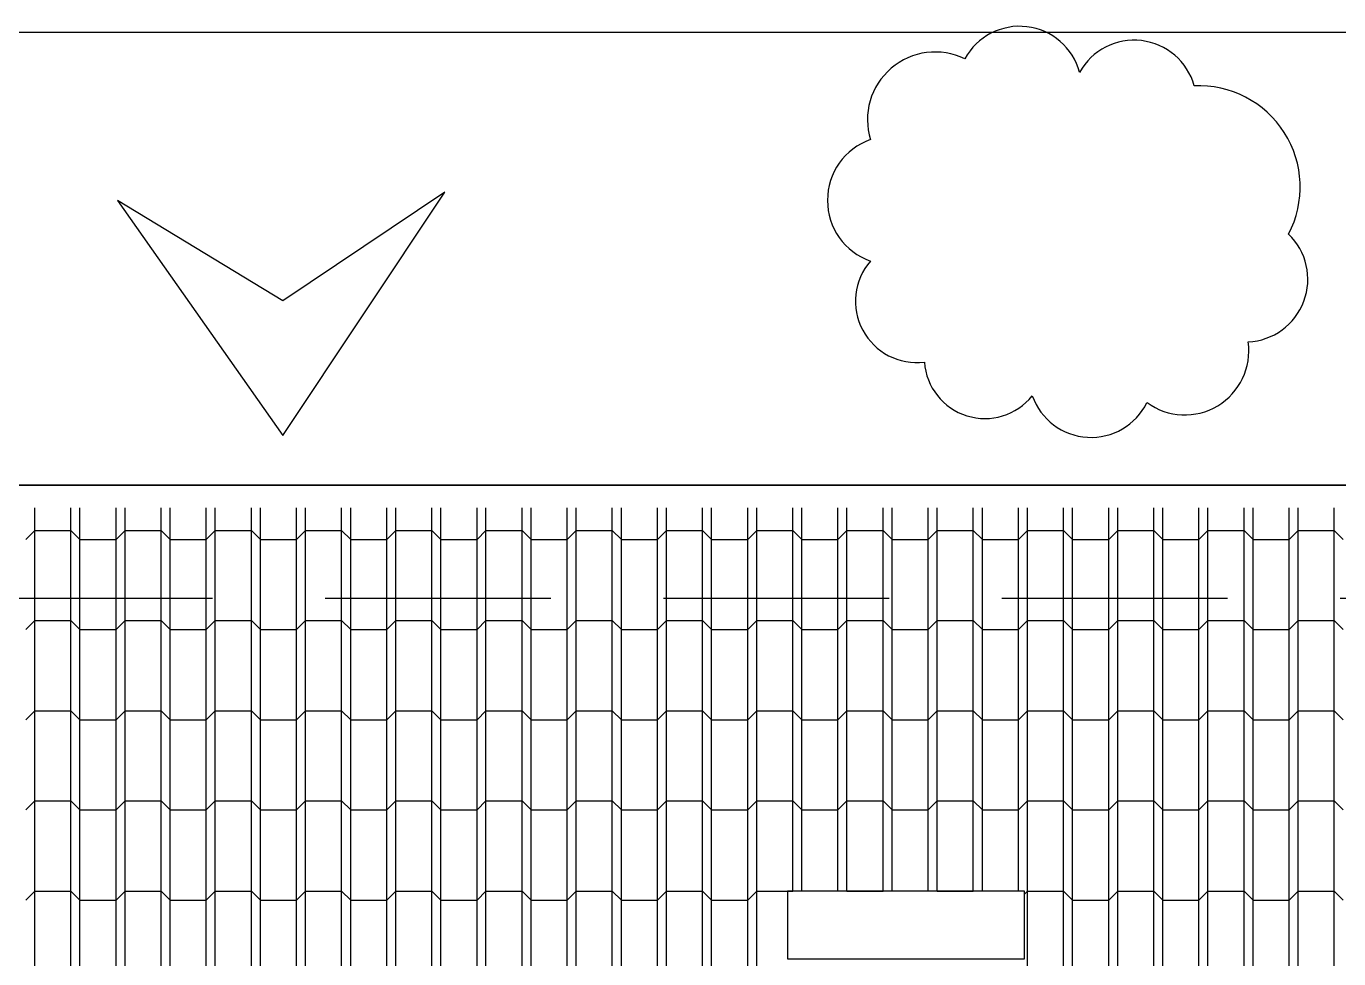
# Model space of a CAD drawing. Header units: metres. Extents: x -220 to 294, y -29 to 18.
# Drawn here: x -182.712 to -181.258, y 9.274 to 10.308 of the extents above; entities that cross this region are included whole.
import ezdxf

# ---------------------------------------------------------------- set-up
doc = ezdxf.new("R2010")
doc.units = ezdxf.units.M
doc.header["$MEASUREMENT"] = 0
doc.linetypes.add('DASHED2', pattern=[0.375, 0.25, -0.125])
for name, color, linetype in [('Cizgi', 7, 'Continuous'), ('Olculendirme', 7, 'Continuous'), ('Revizyon_Bulutu', 7, 'Continuous'), ('Rota', 7, 'Continuous'), ('Tarama', 7, 'Continuous'), ('Tarama_Boslugu', 7, 'Continuous')]:
    doc.layers.add(name, color=color, linetype=linetype)

msp = doc.modelspace()

# ---------------------------------------------------------------- linework, layer by layer
at = {"layer": 'Cizgi', "color": 216, "linetype": 'Continuous', "lineweight": -3}
for points in [[(-182.4278, 9.854), (-182.2485, 10.1236)], [(-182.2485, 10.1236), (-182.4278, 10.0033)], [(-182.6112, 10.1144), (-182.4278, 9.854)], [(-182.4278, 10.0033), (-182.6112, 10.1144)]]:
    msp.add_lwpolyline(points, dxfattribs=at)
at = {"layer": 'Olculendirme', "color": 158, "linetype": 'Continuous', "lineweight": -3}
msp.add_lwpolyline([(-184.4745, 10.3012), (-178.8329, 10.3012)], dxfattribs=at)
at = {"layer": 'Revizyon_Bulutu', "color": 95, "linetype": 'Continuous', "lineweight": -3}
for centre, radius, start, end in [((-181.6116, 10.2388), 0.0688, 14.9685, 151.6118), ((-181.4846, 10.2231), 0.0691, 15.5314, 151.0489), ((-181.7051, 10.2041), 0.075, 63.9275, 197.2751), ((-181.4129, 10.1294), 0.1123, 332.3048, 92.6376), ((-181.753, 10.1146), 0.0714, 109.4641, 250.5359), ((-181.3616, 10.0271), 0.0695, 272.7701, 46.1178), ((-181.7253, 10.0028), 0.0681, 139.1917, 276.9532), ((-181.4285, 9.9477), 0.071, 233.9268, 8.0008), ((-181.6499, 9.94), 0.0673, 184.0697, 321.2222), ((-181.5323, 9.9209), 0.0691, 199.5448, 333.7223)]:
    msp.add_arc(centre, radius, start, end, dxfattribs=at)
at = {"layer": 'Rota', "color": 166, "linetype": 'Continuous', "lineweight": -3}
for points in [[(-184.0061, 9.7987), (-179.4689, 9.7987)], [(-179.4689, 9.7987), (-184.0061, 9.7987)], [(-181.8686, 9.3487), (-181.8686, 9.2737)], [(-181.6061, 9.3487), (-181.8686, 9.3487)], [(-181.6061, 9.2737), (-181.6061, 9.3487)], [(-181.8686, 9.2737), (-181.6061, 9.2737)]]:
    msp.add_lwpolyline(points, dxfattribs=at)
at = {"layer": 'Rota', "color": 198, "linetype": 'DASHED2', "lineweight": -3}
msp.add_lwpolyline([(-183.8811, 9.6737), (-179.5939, 9.6737)], dxfattribs=at)
at = {"layer": 'Tarama', "color": 13, "linetype": 'Continuous', "lineweight": -3}
for points in [[(-182.7029, 9.7487), (-182.7029, 9.7737)], [(-182.6628, 9.7487), (-182.6628, 9.7737)], [(-182.6528, 9.7487), (-182.6528, 9.7737)], [(-182.6128, 9.7487), (-182.6128, 9.7737)], [(-182.6028, 9.7487), (-182.6028, 9.7737)], [(-182.5629, 9.7487), (-182.5629, 9.7737)], [(-182.5528, 9.7487), (-182.5528, 9.7737)], [(-182.5128, 9.7487), (-182.5128, 9.7737)], [(-182.5028, 9.7487), (-182.5028, 9.7737)], [(-182.4628, 9.7487), (-182.4628, 9.7737)], [(-182.4529, 9.7487), (-182.4529, 9.7737)], [(-182.4128, 9.7487), (-182.4128, 9.7737)], [(-182.4028, 9.7487), (-182.4028, 9.7737)], [(-182.3628, 9.7487), (-182.3628, 9.7737)], [(-182.3528, 9.7487), (-182.3528, 9.7737)], [(-182.3129, 9.7487), (-182.3129, 9.7737)], [(-182.3028, 9.7487), (-182.3028, 9.7737)], [(-182.2628, 9.7487), (-182.2628, 9.7737)], [(-182.2528, 9.7487), (-182.2528, 9.7737)], [(-182.2128, 9.7487), (-182.2128, 9.7737)], [(-182.2029, 9.7487), (-182.2029, 9.7737)], [(-182.1628, 9.7487), (-182.1628, 9.7737)], [(-182.1528, 9.7487), (-182.1528, 9.7737)], [(-182.1128, 9.7487), (-182.1128, 9.7737)], [(-182.1028, 9.7487), (-182.1028, 9.7737)], [(-182.0629, 9.7487), (-182.0629, 9.7737)], [(-182.0528, 9.7487), (-182.0528, 9.7737)], [(-182.0128, 9.7487), (-182.0128, 9.7737)], [(-182.0028, 9.7487), (-182.0028, 9.7737)], [(-181.9628, 9.7487), (-181.9628, 9.7737)], [(-181.9529, 9.7487), (-181.9529, 9.7737)], [(-181.9128, 9.7487), (-181.9128, 9.7737)], [(-181.9028, 9.7487), (-181.9028, 9.7737)], [(-181.8628, 9.7487), (-181.8628, 9.7737)], [(-181.8528, 9.7487), (-181.8528, 9.7737)], [(-181.8129, 9.7487), (-181.8129, 9.7737)], [(-181.8028, 9.7487), (-181.8028, 9.7737)], [(-181.7628, 9.7487), (-181.7628, 9.7737)], [(-181.7528, 9.7487), (-181.7528, 9.7737)], [(-181.7128, 9.7487), (-181.7128, 9.7737)], [(-181.7029, 9.7487), (-181.7029, 9.7737)], [(-181.6628, 9.7487), (-181.6628, 9.7737)], [(-181.6528, 9.7487), (-181.6528, 9.7737)], [(-181.6128, 9.7487), (-181.6128, 9.7737)], [(-181.6028, 9.7487), (-181.6028, 9.7737)], [(-181.5629, 9.7487), (-181.5629, 9.7737)], [(-181.5528, 9.7487), (-181.5528, 9.7737)], [(-181.5128, 9.7487), (-181.5128, 9.7737)], [(-181.5028, 9.7487), (-181.5028, 9.7737)], [(-181.4628, 9.7487), (-181.4628, 9.7737)], [(-181.4529, 9.7487), (-181.4529, 9.7737)], [(-181.4128, 9.7487), (-181.4128, 9.7737)], [(-181.4028, 9.7487), (-181.4028, 9.7737)], [(-181.3628, 9.7487), (-181.3628, 9.7737)], [(-181.3528, 9.7487), (-181.3528, 9.7737)], [(-181.3129, 9.7487), (-181.3129, 9.7737)], [(-181.3028, 9.7487), (-181.3028, 9.7737)], [(-181.2628, 9.7487), (-181.2628, 9.7737)], [(-182.7128, 9.7387), (-182.7029, 9.7487)], [(-182.7029, 9.6487), (-182.7029, 9.7487)], [(-182.7029, 9.7487), (-182.6628, 9.7487)], [(-182.6628, 9.6487), (-182.6628, 9.7487)], [(-182.6628, 9.7487), (-182.6528, 9.7387)], [(-182.6528, 9.6487), (-182.6528, 9.7487)], [(-182.6128, 9.6487), (-182.6128, 9.7487)], [(-182.6128, 9.7387), (-182.6028, 9.7487)], [(-182.6028, 9.6487), (-182.6028, 9.7487)], [(-182.6028, 9.7487), (-182.5629, 9.7487)], [(-182.5629, 9.6487), (-182.5629, 9.7487)], [(-182.5629, 9.7487), (-182.5528, 9.7387)], [(-182.5528, 9.6487), (-182.5528, 9.7487)], [(-182.5128, 9.6487), (-182.5128, 9.7487)], [(-182.5128, 9.7387), (-182.5028, 9.7487)], [(-182.5028, 9.6487), (-182.5028, 9.7487)], [(-182.5028, 9.7487), (-182.4628, 9.7487)], [(-182.4628, 9.6487), (-182.4628, 9.7487)], [(-182.4628, 9.7487), (-182.4529, 9.7387)], [(-182.4529, 9.6487), (-182.4529, 9.7487)], [(-182.4128, 9.6487), (-182.4128, 9.7487)], [(-182.4128, 9.7387), (-182.4028, 9.7487)], [(-182.4028, 9.6487), (-182.4028, 9.7487)], [(-182.4028, 9.7487), (-182.3628, 9.7487)], [(-182.3628, 9.6487), (-182.3628, 9.7487)], [(-182.3628, 9.7487), (-182.3528, 9.7387)], [(-182.3528, 9.6487), (-182.3528, 9.7487)], [(-182.3129, 9.6487), (-182.3129, 9.7487)], [(-182.3129, 9.7387), (-182.3028, 9.7487)], [(-182.3028, 9.6487), (-182.3028, 9.7487)], [(-182.3028, 9.7487), (-182.2628, 9.7487)], [(-182.2628, 9.6487), (-182.2628, 9.7487)], [(-182.2628, 9.7487), (-182.2528, 9.7387)], [(-182.2528, 9.6487), (-182.2528, 9.7487)], [(-182.2128, 9.6487), (-182.2128, 9.7487)], [(-182.2128, 9.7387), (-182.2029, 9.7487)], [(-182.2029, 9.6487), (-182.2029, 9.7487)], [(-182.2029, 9.7487), (-182.1628, 9.7487)], [(-182.1628, 9.6487), (-182.1628, 9.7487)], [(-182.1628, 9.7487), (-182.1528, 9.7387)], [(-182.1528, 9.6487), (-182.1528, 9.7487)], [(-182.1128, 9.6487), (-182.1128, 9.7487)], [(-182.1128, 9.7387), (-182.1028, 9.7487)], [(-182.1028, 9.6487), (-182.1028, 9.7487)], [(-182.1028, 9.7487), (-182.0629, 9.7487)], [(-182.0629, 9.6487), (-182.0629, 9.7487)], [(-182.0629, 9.7487), (-182.0528, 9.7387)], [(-182.0528, 9.6487), (-182.0528, 9.7487)], [(-182.0128, 9.6487), (-182.0128, 9.7487)], [(-182.0128, 9.7387), (-182.0028, 9.7487)], [(-182.0028, 9.6487), (-182.0028, 9.7487)], [(-182.0028, 9.7487), (-181.9628, 9.7487)], [(-181.9628, 9.6487), (-181.9628, 9.7487)], [(-181.9628, 9.7487), (-181.9529, 9.7387)], [(-181.9529, 9.6487), (-181.9529, 9.7487)], [(-181.9128, 9.6487), (-181.9128, 9.7487)], [(-181.9128, 9.7387), (-181.9028, 9.7487)], [(-181.9028, 9.6487), (-181.9028, 9.7487)], [(-181.9028, 9.7487), (-181.8628, 9.7487)], [(-181.8628, 9.6487), (-181.8628, 9.7487)], [(-181.8628, 9.7487), (-181.8528, 9.7387)], [(-181.8528, 9.6487), (-181.8528, 9.7487)], [(-181.8129, 9.6487), (-181.8129, 9.7487)], [(-181.8129, 9.7387), (-181.8028, 9.7487)], [(-181.8028, 9.6487), (-181.8028, 9.7487)], [(-181.8028, 9.7487), (-181.7628, 9.7487)], [(-181.7628, 9.6487), (-181.7628, 9.7487)], [(-181.7628, 9.7487), (-181.7528, 9.7387)], [(-181.7528, 9.6487), (-181.7528, 9.7487)], [(-181.7128, 9.6487), (-181.7128, 9.7487)], [(-181.7128, 9.7387), (-181.7029, 9.7487)], [(-181.7029, 9.6487), (-181.7029, 9.7487)], [(-181.7029, 9.7487), (-181.6628, 9.7487)], [(-181.6628, 9.6487), (-181.6628, 9.7487)], [(-181.6628, 9.7487), (-181.6528, 9.7387)], [(-181.6528, 9.6487), (-181.6528, 9.7487)], [(-181.6128, 9.6487), (-181.6128, 9.7487)], [(-181.6128, 9.7387), (-181.6028, 9.7487)], [(-181.6028, 9.6487), (-181.6028, 9.7487)], [(-181.6028, 9.7487), (-181.5629, 9.7487)], [(-181.5629, 9.6487), (-181.5629, 9.7487)], [(-181.5629, 9.7487), (-181.5528, 9.7387)], [(-181.5528, 9.6487), (-181.5528, 9.7487)], [(-181.5128, 9.6487), (-181.5128, 9.7487)], [(-181.5128, 9.7387), (-181.5028, 9.7487)], [(-181.5028, 9.6487), (-181.5028, 9.7487)], [(-181.5028, 9.7487), (-181.4628, 9.7487)], [(-181.4628, 9.6487), (-181.4628, 9.7487)], [(-181.4628, 9.7487), (-181.4529, 9.7387)], [(-181.4529, 9.6487), (-181.4529, 9.7487)], [(-181.4128, 9.6487), (-181.4128, 9.7487)], [(-181.4128, 9.7387), (-181.4028, 9.7487)], [(-181.4028, 9.6487), (-181.4028, 9.7487)], [(-181.4028, 9.7487), (-181.3628, 9.7487)], [(-181.3628, 9.6487), (-181.3628, 9.7487)], [(-181.3628, 9.7487), (-181.3528, 9.7387)], [(-181.3528, 9.6487), (-181.3528, 9.7487)], [(-181.3129, 9.6487), (-181.3129, 9.7487)], [(-181.3129, 9.7387), (-181.3028, 9.7487)], [(-181.3028, 9.6487), (-181.3028, 9.7487)], [(-181.3028, 9.7487), (-181.2628, 9.7487)], [(-181.2628, 9.6487), (-181.2628, 9.7487)], [(-181.2628, 9.7487), (-181.2528, 9.7387)], [(-182.6528, 9.7387), (-182.6128, 9.7387)], [(-182.5528, 9.7387), (-182.5128, 9.7387)], [(-182.4529, 9.7387), (-182.4128, 9.7387)], [(-182.3528, 9.7387), (-182.3129, 9.7387)], [(-182.2528, 9.7387), (-182.2128, 9.7387)], [(-182.1528, 9.7387), (-182.1128, 9.7387)], [(-182.0528, 9.7387), (-182.0128, 9.7387)], [(-181.9529, 9.7387), (-181.9128, 9.7387)], [(-181.8528, 9.7387), (-181.8129, 9.7387)], [(-181.7528, 9.7387), (-181.7128, 9.7387)], [(-181.6528, 9.7387), (-181.6128, 9.7387)], [(-181.5528, 9.7387), (-181.5128, 9.7387)], [(-181.4529, 9.7387), (-181.4128, 9.7387)], [(-181.3528, 9.7387), (-181.3129, 9.7387)], [(-182.7128, 9.6387), (-182.7029, 9.6487)], [(-182.7029, 9.5487), (-182.7029, 9.6487)], [(-182.7029, 9.6487), (-182.6628, 9.6487)], [(-182.6628, 9.5487), (-182.6628, 9.6487)], [(-182.6628, 9.6487), (-182.6528, 9.6387)], [(-182.6528, 9.5487), (-182.6528, 9.6487)], [(-182.6128, 9.5487), (-182.6128, 9.6487)], [(-182.6128, 9.6387), (-182.6028, 9.6487)], [(-182.6028, 9.5487), (-182.6028, 9.6487)], [(-182.6028, 9.6487), (-182.5629, 9.6487)], [(-182.5629, 9.5487), (-182.5629, 9.6487)], [(-182.5629, 9.6487), (-182.5528, 9.6387)], [(-182.5528, 9.5487), (-182.5528, 9.6487)], [(-182.5128, 9.5487), (-182.5128, 9.6487)], [(-182.5128, 9.6387), (-182.5028, 9.6487)], [(-182.5028, 9.5487), (-182.5028, 9.6487)], [(-182.5028, 9.6487), (-182.4628, 9.6487)], [(-182.4628, 9.5487), (-182.4628, 9.6487)], [(-182.4628, 9.6487), (-182.4529, 9.6387)], [(-182.4529, 9.5487), (-182.4529, 9.6487)], [(-182.4128, 9.5487), (-182.4128, 9.6487)], [(-182.4128, 9.6387), (-182.4028, 9.6487)], [(-182.4028, 9.5487), (-182.4028, 9.6487)], [(-182.4028, 9.6487), (-182.3628, 9.6487)], [(-182.3628, 9.5487), (-182.3628, 9.6487)], [(-182.3628, 9.6487), (-182.3528, 9.6387)], [(-182.3528, 9.5487), (-182.3528, 9.6487)], [(-182.3129, 9.5487), (-182.3129, 9.6487)], [(-182.3129, 9.6387), (-182.3028, 9.6487)], [(-182.3028, 9.5487), (-182.3028, 9.6487)], [(-182.3028, 9.6487), (-182.2628, 9.6487)], [(-182.2628, 9.5487), (-182.2628, 9.6487)], [(-182.2628, 9.6487), (-182.2528, 9.6387)], [(-182.2528, 9.5487), (-182.2528, 9.6487)], [(-182.2128, 9.5487), (-182.2128, 9.6487)], [(-182.2128, 9.6387), (-182.2029, 9.6487)], [(-182.2029, 9.5487), (-182.2029, 9.6487)], [(-182.2029, 9.6487), (-182.1628, 9.6487)], [(-182.1628, 9.5487), (-182.1628, 9.6487)], [(-182.1628, 9.6487), (-182.1528, 9.6387)], [(-182.1528, 9.5487), (-182.1528, 9.6487)], [(-182.1128, 9.5487), (-182.1128, 9.6487)], [(-182.1128, 9.6387), (-182.1028, 9.6487)], [(-182.1028, 9.5487), (-182.1028, 9.6487)], [(-182.1028, 9.6487), (-182.0629, 9.6487)], [(-182.0629, 9.5487), (-182.0629, 9.6487)], [(-182.0629, 9.6487), (-182.0528, 9.6387)], [(-182.0528, 9.5487), (-182.0528, 9.6487)], [(-182.0128, 9.5487), (-182.0128, 9.6487)], [(-182.0128, 9.6387), (-182.0028, 9.6487)], [(-182.0028, 9.5487), (-182.0028, 9.6487)], [(-182.0028, 9.6487), (-181.9628, 9.6487)], [(-181.9628, 9.5487), (-181.9628, 9.6487)], [(-181.9628, 9.6487), (-181.9529, 9.6387)], [(-181.9529, 9.5487), (-181.9529, 9.6487)], [(-181.9128, 9.5487), (-181.9128, 9.6487)], [(-181.9128, 9.6387), (-181.9028, 9.6487)], [(-181.9028, 9.5487), (-181.9028, 9.6487)], [(-181.9028, 9.6487), (-181.8628, 9.6487)], [(-181.8628, 9.5487), (-181.8628, 9.6487)], [(-181.8628, 9.6487), (-181.8528, 9.6387)], [(-181.8528, 9.5487), (-181.8528, 9.6487)], [(-181.8129, 9.5487), (-181.8129, 9.6487)], [(-181.8129, 9.6387), (-181.8028, 9.6487)], [(-181.8028, 9.5487), (-181.8028, 9.6487)], [(-181.8028, 9.6487), (-181.7628, 9.6487)], [(-181.7628, 9.5487), (-181.7628, 9.6487)], [(-181.7628, 9.6487), (-181.7528, 9.6387)], [(-181.7528, 9.5487), (-181.7528, 9.6487)], [(-181.7128, 9.5487), (-181.7128, 9.6487)], [(-181.7128, 9.6387), (-181.7029, 9.6487)], [(-181.7029, 9.5487), (-181.7029, 9.6487)], [(-181.7029, 9.6487), (-181.6628, 9.6487)], [(-181.6628, 9.5487), (-181.6628, 9.6487)], [(-181.6628, 9.6487), (-181.6528, 9.6387)], [(-181.6528, 9.5487), (-181.6528, 9.6487)], [(-181.6128, 9.5487), (-181.6128, 9.6487)], [(-181.6128, 9.6387), (-181.6028, 9.6487)], [(-181.6028, 9.5487), (-181.6028, 9.6487)], [(-181.6028, 9.6487), (-181.5629, 9.6487)], [(-181.5629, 9.5487), (-181.5629, 9.6487)], [(-181.5629, 9.6487), (-181.5528, 9.6387)], [(-181.5528, 9.5487), (-181.5528, 9.6487)], [(-181.5128, 9.5487), (-181.5128, 9.6487)], [(-181.5128, 9.6387), (-181.5028, 9.6487)], [(-181.5028, 9.5487), (-181.5028, 9.6487)], [(-181.5028, 9.6487), (-181.4628, 9.6487)], [(-181.4628, 9.5487), (-181.4628, 9.6487)], [(-181.4628, 9.6487), (-181.4529, 9.6387)], [(-181.4529, 9.5487), (-181.4529, 9.6487)], [(-181.4128, 9.5487), (-181.4128, 9.6487)], [(-181.4128, 9.6387), (-181.4028, 9.6487)], [(-181.4028, 9.5487), (-181.4028, 9.6487)], [(-181.4028, 9.6487), (-181.3628, 9.6487)], [(-181.3628, 9.5487), (-181.3628, 9.6487)], [(-181.3628, 9.6487), (-181.3528, 9.6387)], [(-181.3528, 9.5487), (-181.3528, 9.6487)], [(-181.3129, 9.5487), (-181.3129, 9.6487)], [(-181.3129, 9.6387), (-181.3028, 9.6487)], [(-181.3028, 9.5487), (-181.3028, 9.6487)], [(-181.3028, 9.6487), (-181.2628, 9.6487)], [(-181.2628, 9.5487), (-181.2628, 9.6487)], [(-181.2628, 9.6487), (-181.2528, 9.6387)], [(-182.6528, 9.6387), (-182.6128, 9.6387)], [(-182.5528, 9.6387), (-182.5128, 9.6387)], [(-182.4529, 9.6387), (-182.4128, 9.6387)], [(-182.3528, 9.6387), (-182.3129, 9.6387)], [(-182.2528, 9.6387), (-182.2128, 9.6387)], [(-182.1528, 9.6387), (-182.1128, 9.6387)], [(-182.0528, 9.6387), (-182.0128, 9.6387)], [(-181.9529, 9.6387), (-181.9128, 9.6387)], [(-181.8528, 9.6387), (-181.8129, 9.6387)], [(-181.7528, 9.6387), (-181.7128, 9.6387)], [(-181.6528, 9.6387), (-181.6128, 9.6387)], [(-181.5528, 9.6387), (-181.5128, 9.6387)], [(-181.4529, 9.6387), (-181.4128, 9.6387)], [(-181.3528, 9.6387), (-181.3129, 9.6387)], [(-182.7128, 9.5387), (-182.7029, 9.5487)], [(-182.7029, 9.4487), (-182.7029, 9.5487)], [(-182.7029, 9.5487), (-182.6628, 9.5487)], [(-182.6628, 9.4487), (-182.6628, 9.5487)], [(-182.6628, 9.5487), (-182.6528, 9.5387)], [(-182.6528, 9.4487), (-182.6528, 9.5487)], [(-182.6128, 9.4487), (-182.6128, 9.5487)], [(-182.6128, 9.5387), (-182.6028, 9.5487)], [(-182.6028, 9.4487), (-182.6028, 9.5487)], [(-182.6028, 9.5487), (-182.5629, 9.5487)], [(-182.5629, 9.4487), (-182.5629, 9.5487)], [(-182.5629, 9.5487), (-182.5528, 9.5387)], [(-182.5528, 9.4487), (-182.5528, 9.5487)], [(-182.5128, 9.4487), (-182.5128, 9.5487)], [(-182.5128, 9.5387), (-182.5028, 9.5487)], [(-182.5028, 9.4487), (-182.5028, 9.5487)], [(-182.5028, 9.5487), (-182.4628, 9.5487)], [(-182.4628, 9.4487), (-182.4628, 9.5487)], [(-182.4628, 9.5487), (-182.4529, 9.5387)], [(-182.4529, 9.4487), (-182.4529, 9.5487)], [(-182.4128, 9.4487), (-182.4128, 9.5487)], [(-182.4128, 9.5387), (-182.4028, 9.5487)], [(-182.4028, 9.4487), (-182.4028, 9.5487)], [(-182.4028, 9.5487), (-182.3628, 9.5487)], [(-182.3628, 9.4487), (-182.3628, 9.5487)], [(-182.3628, 9.5487), (-182.3528, 9.5387)], [(-182.3528, 9.4487), (-182.3528, 9.5487)], [(-182.3129, 9.4487), (-182.3129, 9.5487)], [(-182.3129, 9.5387), (-182.3028, 9.5487)], [(-182.3028, 9.4487), (-182.3028, 9.5487)], [(-182.3028, 9.5487), (-182.2628, 9.5487)], [(-182.2628, 9.4487), (-182.2628, 9.5487)], [(-182.2628, 9.5487), (-182.2528, 9.5387)], [(-182.2528, 9.4487), (-182.2528, 9.5487)], [(-182.2128, 9.4487), (-182.2128, 9.5487)], [(-182.2128, 9.5387), (-182.2029, 9.5487)], [(-182.2029, 9.4487), (-182.2029, 9.5487)], [(-182.2029, 9.5487), (-182.1628, 9.5487)], [(-182.1628, 9.4487), (-182.1628, 9.5487)], [(-182.1628, 9.5487), (-182.1528, 9.5387)], [(-182.1528, 9.4487), (-182.1528, 9.5487)], [(-182.1128, 9.4487), (-182.1128, 9.5487)], [(-182.1128, 9.5387), (-182.1028, 9.5487)], [(-182.1028, 9.4487), (-182.1028, 9.5487)], [(-182.1028, 9.5487), (-182.0629, 9.5487)], [(-182.0629, 9.4487), (-182.0629, 9.5487)], [(-182.0629, 9.5487), (-182.0528, 9.5387)], [(-182.0528, 9.4487), (-182.0528, 9.5487)], [(-182.0128, 9.4487), (-182.0128, 9.5487)], [(-182.0128, 9.5387), (-182.0028, 9.5487)], [(-182.0028, 9.4487), (-182.0028, 9.5487)], [(-182.0028, 9.5487), (-181.9628, 9.5487)], [(-181.9628, 9.4487), (-181.9628, 9.5487)], [(-181.9628, 9.5487), (-181.9529, 9.5387)], [(-181.9529, 9.4487), (-181.9529, 9.5487)], [(-181.9128, 9.4487), (-181.9128, 9.5487)], [(-181.9128, 9.5387), (-181.9028, 9.5487)], [(-181.9028, 9.4487), (-181.9028, 9.5487)], [(-181.9028, 9.5487), (-181.8628, 9.5487)], [(-181.8628, 9.4487), (-181.8628, 9.5487)], [(-181.8628, 9.5487), (-181.8528, 9.5387)], [(-181.8528, 9.4487), (-181.8528, 9.5487)], [(-181.8129, 9.4487), (-181.8129, 9.5487)], [(-181.8129, 9.5387), (-181.8028, 9.5487)], [(-181.8028, 9.4487), (-181.8028, 9.5487)], [(-181.8028, 9.5487), (-181.7628, 9.5487)], [(-181.7628, 9.4487), (-181.7628, 9.5487)], [(-181.7628, 9.5487), (-181.7528, 9.5387)], [(-181.7528, 9.4487), (-181.7528, 9.5487)], [(-181.7128, 9.4487), (-181.7128, 9.5487)], [(-181.7128, 9.5387), (-181.7029, 9.5487)], [(-181.7029, 9.4487), (-181.7029, 9.5487)], [(-181.7029, 9.5487), (-181.6628, 9.5487)], [(-181.6628, 9.4487), (-181.6628, 9.5487)], [(-181.6628, 9.5487), (-181.6528, 9.5387)], [(-181.6528, 9.4487), (-181.6528, 9.5487)], [(-181.6128, 9.4487), (-181.6128, 9.5487)], [(-181.6128, 9.5387), (-181.6028, 9.5487)], [(-181.6028, 9.4487), (-181.6028, 9.5487)], [(-181.6028, 9.5487), (-181.5629, 9.5487)], [(-181.5629, 9.4487), (-181.5629, 9.5487)], [(-181.5629, 9.5487), (-181.5528, 9.5387)], [(-181.5528, 9.4487), (-181.5528, 9.5487)], [(-181.5128, 9.4487), (-181.5128, 9.5487)], [(-181.5128, 9.5387), (-181.5028, 9.5487)], [(-181.5028, 9.4487), (-181.5028, 9.5487)], [(-181.5028, 9.5487), (-181.4628, 9.5487)], [(-181.4628, 9.4487), (-181.4628, 9.5487)], [(-181.4628, 9.5487), (-181.4529, 9.5387)], [(-181.4529, 9.4487), (-181.4529, 9.5487)], [(-181.4128, 9.4487), (-181.4128, 9.5487)], [(-181.4128, 9.5387), (-181.4028, 9.5487)], [(-181.4028, 9.4487), (-181.4028, 9.5487)], [(-181.4028, 9.5487), (-181.3628, 9.5487)], [(-181.3628, 9.4487), (-181.3628, 9.5487)], [(-181.3628, 9.5487), (-181.3528, 9.5387)], [(-181.3528, 9.4487), (-181.3528, 9.5487)], [(-181.3129, 9.4487), (-181.3129, 9.5487)], [(-181.3129, 9.5387), (-181.3028, 9.5487)], [(-181.3028, 9.4487), (-181.3028, 9.5487)], [(-181.3028, 9.5487), (-181.2628, 9.5487)], [(-181.2628, 9.4487), (-181.2628, 9.5487)], [(-181.2628, 9.5487), (-181.2528, 9.5387)], [(-182.6528, 9.5387), (-182.6128, 9.5387)], [(-182.5528, 9.5387), (-182.5128, 9.5387)], [(-182.4529, 9.5387), (-182.4128, 9.5387)], [(-182.3528, 9.5387), (-182.3129, 9.5387)], [(-182.2528, 9.5387), (-182.2128, 9.5387)], [(-182.1528, 9.5387), (-182.1128, 9.5387)], [(-182.0528, 9.5387), (-182.0128, 9.5387)], [(-181.9529, 9.5387), (-181.9128, 9.5387)], [(-181.8528, 9.5387), (-181.8129, 9.5387)], [(-181.7528, 9.5387), (-181.7128, 9.5387)], [(-181.6528, 9.5387), (-181.6128, 9.5387)], [(-181.5528, 9.5387), (-181.5128, 9.5387)], [(-181.4529, 9.5387), (-181.4128, 9.5387)], [(-181.3528, 9.5387), (-181.3129, 9.5387)], [(-182.7128, 9.4387), (-182.7029, 9.4487)], [(-182.7029, 9.3487), (-182.7029, 9.4487)], [(-182.7029, 9.4487), (-182.6628, 9.4487)], [(-182.6628, 9.3487), (-182.6628, 9.4487)], [(-182.6628, 9.4487), (-182.6528, 9.4387)], [(-182.6528, 9.3487), (-182.6528, 9.4487)], [(-182.6128, 9.3487), (-182.6128, 9.4487)], [(-182.6128, 9.4387), (-182.6028, 9.4487)], [(-182.6028, 9.3487), (-182.6028, 9.4487)], [(-182.6028, 9.4487), (-182.5629, 9.4487)], [(-182.5629, 9.3487), (-182.5629, 9.4487)], [(-182.5629, 9.4487), (-182.5528, 9.4387)], [(-182.5528, 9.3487), (-182.5528, 9.4487)], [(-182.5128, 9.3487), (-182.5128, 9.4487)], [(-182.5128, 9.4387), (-182.5028, 9.4487)], [(-182.5028, 9.3487), (-182.5028, 9.4487)], [(-182.5028, 9.4487), (-182.4628, 9.4487)], [(-182.4628, 9.3487), (-182.4628, 9.4487)], [(-182.4628, 9.4487), (-182.4529, 9.4387)], [(-182.4529, 9.3487), (-182.4529, 9.4487)], [(-182.4128, 9.3487), (-182.4128, 9.4487)], [(-182.4128, 9.4387), (-182.4028, 9.4487)], [(-182.4028, 9.3487), (-182.4028, 9.4487)], [(-182.4028, 9.4487), (-182.3628, 9.4487)], [(-182.3628, 9.3487), (-182.3628, 9.4487)], [(-182.3628, 9.4487), (-182.3528, 9.4387)], [(-182.3528, 9.3487), (-182.3528, 9.4487)], [(-182.3129, 9.3487), (-182.3129, 9.4487)], [(-182.3129, 9.4387), (-182.3028, 9.4487)], [(-182.3028, 9.3487), (-182.3028, 9.4487)], [(-182.3028, 9.4487), (-182.2628, 9.4487)], [(-182.2628, 9.3487), (-182.2628, 9.4487)], [(-182.2628, 9.4487), (-182.2528, 9.4387)], [(-182.2528, 9.3487), (-182.2528, 9.4487)], [(-182.2128, 9.3487), (-182.2128, 9.4487)], [(-182.2128, 9.4387), (-182.2029, 9.4487)], [(-182.2029, 9.3487), (-182.2029, 9.4487)], [(-182.2029, 9.4487), (-182.1628, 9.4487)], [(-182.1628, 9.3487), (-182.1628, 9.4487)], [(-182.1628, 9.4487), (-182.1528, 9.4387)], [(-182.1528, 9.3487), (-182.1528, 9.4487)], [(-182.1128, 9.3487), (-182.1128, 9.4487)], [(-182.1128, 9.4387), (-182.1028, 9.4487)], [(-182.1028, 9.3487), (-182.1028, 9.4487)], [(-182.1028, 9.4487), (-182.0629, 9.4487)], [(-182.0629, 9.3487), (-182.0629, 9.4487)], [(-182.0629, 9.4487), (-182.0528, 9.4387)], [(-182.0528, 9.3487), (-182.0528, 9.4487)], [(-182.0128, 9.3487), (-182.0128, 9.4487)], [(-182.0128, 9.4387), (-182.0028, 9.4487)], [(-182.0028, 9.3487), (-182.0028, 9.4487)], [(-182.0028, 9.4487), (-181.9628, 9.4487)], [(-181.9628, 9.3487), (-181.9628, 9.4487)], [(-181.9628, 9.4487), (-181.9529, 9.4387)], [(-181.9529, 9.3487), (-181.9529, 9.4487)], [(-181.9128, 9.3487), (-181.9128, 9.4487)], [(-181.9128, 9.4387), (-181.9028, 9.4487)], [(-181.9028, 9.3487), (-181.9028, 9.4487)], [(-181.9028, 9.4487), (-181.8628, 9.4487)], [(-181.8628, 9.3487), (-181.8628, 9.4487)], [(-181.8628, 9.4487), (-181.8528, 9.4387)], [(-181.8528, 9.3487), (-181.8528, 9.4487)], [(-181.8129, 9.3487), (-181.8129, 9.4487)], [(-181.8129, 9.4387), (-181.8028, 9.4487)], [(-181.8028, 9.3487), (-181.8028, 9.4487)], [(-181.8028, 9.4487), (-181.7628, 9.4487)], [(-181.7628, 9.3487), (-181.7628, 9.4487)], [(-181.7628, 9.4487), (-181.7528, 9.4387)], [(-181.7528, 9.3487), (-181.7528, 9.4487)], [(-181.7128, 9.3487), (-181.7128, 9.4487)], [(-181.7128, 9.4387), (-181.7029, 9.4487)], [(-181.7029, 9.3487), (-181.7029, 9.4487)], [(-181.7029, 9.4487), (-181.6628, 9.4487)], [(-181.6628, 9.3487), (-181.6628, 9.4487)], [(-181.6628, 9.4487), (-181.6528, 9.4387)], [(-181.6528, 9.3487), (-181.6528, 9.4487)], [(-181.6128, 9.3487), (-181.6128, 9.4487)], [(-181.6128, 9.4387), (-181.6028, 9.4487)], [(-181.6028, 9.3487), (-181.6028, 9.4487)], [(-181.6028, 9.4487), (-181.5629, 9.4487)], [(-181.5629, 9.3487), (-181.5629, 9.4487)], [(-181.5629, 9.4487), (-181.5528, 9.4387)], [(-181.5528, 9.3487), (-181.5528, 9.4487)], [(-181.5128, 9.3487), (-181.5128, 9.4487)], [(-181.5128, 9.4387), (-181.5028, 9.4487)], [(-181.5028, 9.3487), (-181.5028, 9.4487)], [(-181.5028, 9.4487), (-181.4628, 9.4487)], [(-181.4628, 9.3487), (-181.4628, 9.4487)], [(-181.4628, 9.4487), (-181.4529, 9.4387)], [(-181.4529, 9.3487), (-181.4529, 9.4487)], [(-181.4128, 9.3487), (-181.4128, 9.4487)], [(-181.4128, 9.4387), (-181.4028, 9.4487)], [(-181.4028, 9.3487), (-181.4028, 9.4487)], [(-181.4028, 9.4487), (-181.3628, 9.4487)], [(-181.3628, 9.3487), (-181.3628, 9.4487)], [(-181.3628, 9.4487), (-181.3528, 9.4387)], [(-181.3528, 9.3487), (-181.3528, 9.4487)], [(-181.3129, 9.3487), (-181.3129, 9.4487)], [(-181.3129, 9.4387), (-181.3028, 9.4487)], [(-181.3028, 9.3487), (-181.3028, 9.4487)], [(-181.3028, 9.4487), (-181.2628, 9.4487)], [(-181.2628, 9.3487), (-181.2628, 9.4487)], [(-181.2628, 9.4487), (-181.2528, 9.4387)], [(-182.6528, 9.4387), (-182.6128, 9.4387)], [(-182.5528, 9.4387), (-182.5128, 9.4387)], [(-182.4529, 9.4387), (-182.4128, 9.4387)], [(-182.3528, 9.4387), (-182.3129, 9.4387)], [(-182.2528, 9.4387), (-182.2128, 9.4387)], [(-182.1528, 9.4387), (-182.1128, 9.4387)], [(-182.0528, 9.4387), (-182.0128, 9.4387)], [(-181.9529, 9.4387), (-181.9128, 9.4387)], [(-181.8528, 9.4387), (-181.8129, 9.4387)], [(-181.7528, 9.4387), (-181.7128, 9.4387)], [(-181.6528, 9.4387), (-181.6128, 9.4387)], [(-181.5528, 9.4387), (-181.5128, 9.4387)], [(-181.4529, 9.4387), (-181.4128, 9.4387)], [(-181.3528, 9.4387), (-181.3129, 9.4387)], [(-182.7128, 9.3387), (-182.7029, 9.3487)], [(-182.7029, 9.2487), (-182.7029, 9.3487)], [(-182.7029, 9.3487), (-182.6628, 9.3487)], [(-182.6628, 9.2487), (-182.6628, 9.3487)], [(-182.6628, 9.3487), (-182.6528, 9.3387)], [(-182.6528, 9.2487), (-182.6528, 9.3487)], [(-182.6528, 9.3387), (-182.6128, 9.3387)], [(-182.6128, 9.2487), (-182.6128, 9.3487)], [(-182.6128, 9.3387), (-182.6028, 9.3487)], [(-182.6028, 9.2487), (-182.6028, 9.3487)], [(-182.6028, 9.3487), (-182.5629, 9.3487)], [(-182.5629, 9.2487), (-182.5629, 9.3487)], [(-182.5629, 9.3487), (-182.5528, 9.3387)], [(-182.5528, 9.2487), (-182.5528, 9.3487)], [(-182.5528, 9.3387), (-182.5128, 9.3387)], [(-182.5128, 9.2487), (-182.5128, 9.3487)], [(-182.5128, 9.3387), (-182.5028, 9.3487)], [(-182.5028, 9.2487), (-182.5028, 9.3487)], [(-182.5028, 9.3487), (-182.4628, 9.3487)], [(-182.4628, 9.2487), (-182.4628, 9.3487)], [(-182.4628, 9.3487), (-182.4529, 9.3387)], [(-182.4529, 9.2487), (-182.4529, 9.3487)], [(-182.4529, 9.3387), (-182.4128, 9.3387)], [(-182.4128, 9.2487), (-182.4128, 9.3487)], [(-182.4128, 9.3387), (-182.4028, 9.3487)], [(-182.4028, 9.2487), (-182.4028, 9.3487)], [(-182.4028, 9.3487), (-182.3628, 9.3487)], [(-182.3628, 9.2487), (-182.3628, 9.3487)], [(-182.3628, 9.3487), (-182.3528, 9.3387)], [(-182.3528, 9.2487), (-182.3528, 9.3487)], [(-182.3528, 9.3387), (-182.3129, 9.3387)], [(-182.3129, 9.2487), (-182.3129, 9.3487)], [(-182.3129, 9.3387), (-182.3028, 9.3487)], [(-182.3028, 9.2487), (-182.3028, 9.3487)], [(-182.3028, 9.3487), (-182.2628, 9.3487)], [(-182.2628, 9.2487), (-182.2628, 9.3487)], [(-182.2628, 9.3487), (-182.2528, 9.3387)], [(-182.2528, 9.2487), (-182.2528, 9.3487)], [(-182.2528, 9.3387), (-182.2128, 9.3387)], [(-182.2128, 9.2487), (-182.2128, 9.3487)], [(-182.2128, 9.3387), (-182.2029, 9.3487)], [(-182.2029, 9.2487), (-182.2029, 9.3487)], [(-182.2029, 9.3487), (-182.1628, 9.3487)], [(-182.1628, 9.2487), (-182.1628, 9.3487)], [(-182.1628, 9.3487), (-182.1528, 9.3387)], [(-182.1528, 9.2487), (-182.1528, 9.3487)], [(-182.1528, 9.3387), (-182.1128, 9.3387)], [(-182.1128, 9.2487), (-182.1128, 9.3487)], [(-182.1128, 9.3387), (-182.1028, 9.3487)], [(-182.1028, 9.2487), (-182.1028, 9.3487)], [(-182.1028, 9.3487), (-182.0629, 9.3487)], [(-182.0629, 9.2487), (-182.0629, 9.3487)], [(-182.0629, 9.3487), (-182.0528, 9.3387)], [(-182.0528, 9.2487), (-182.0528, 9.3487)], [(-182.0528, 9.3387), (-182.0128, 9.3387)], [(-182.0128, 9.2487), (-182.0128, 9.3487)], [(-182.0128, 9.3387), (-182.0028, 9.3487)], [(-182.0028, 9.2487), (-182.0028, 9.3487)], [(-182.0028, 9.3487), (-181.9628, 9.3487)], [(-181.9628, 9.2487), (-181.9628, 9.3487)], [(-181.9628, 9.3487), (-181.9529, 9.3387)], [(-181.9529, 9.2487), (-181.9529, 9.3487)], [(-181.9529, 9.3387), (-181.9128, 9.3387)], [(-181.9128, 9.2487), (-181.9128, 9.3487)], [(-181.9128, 9.3387), (-181.9028, 9.3487)], [(-181.9028, 9.2487), (-181.9028, 9.3487)], [(-181.9028, 9.3487), (-181.8686, 9.3487)], [(-181.8686, 9.3487), (-181.8628, 9.3487)], [(-181.8028, 9.3487), (-181.7628, 9.3487)], [(-181.7029, 9.3487), (-181.6628, 9.3487)], [(-181.6061, 9.3454), (-181.6028, 9.3487)], [(-181.6028, 9.2487), (-181.6028, 9.3487)], [(-181.6028, 9.3487), (-181.5629, 9.3487)], [(-181.5629, 9.2487), (-181.5629, 9.3487)], [(-181.5629, 9.3487), (-181.5528, 9.3387)], [(-181.5528, 9.2487), (-181.5528, 9.3487)], [(-181.5528, 9.3387), (-181.5128, 9.3387)], [(-181.5128, 9.2487), (-181.5128, 9.3487)], [(-181.5128, 9.3387), (-181.5028, 9.3487)], [(-181.5028, 9.2487), (-181.5028, 9.3487)], [(-181.5028, 9.3487), (-181.4628, 9.3487)], [(-181.4628, 9.2487), (-181.4628, 9.3487)], [(-181.4628, 9.3487), (-181.4529, 9.3387)], [(-181.4529, 9.2487), (-181.4529, 9.3487)], [(-181.4529, 9.3387), (-181.4128, 9.3387)], [(-181.4128, 9.2487), (-181.4128, 9.3487)], [(-181.4128, 9.3387), (-181.4028, 9.3487)], [(-181.4028, 9.2487), (-181.4028, 9.3487)], [(-181.4028, 9.3487), (-181.3628, 9.3487)], [(-181.3628, 9.2487), (-181.3628, 9.3487)], [(-181.3628, 9.3487), (-181.3528, 9.3387)], [(-181.3528, 9.2487), (-181.3528, 9.3487)], [(-181.3528, 9.3387), (-181.3129, 9.3387)], [(-181.3129, 9.2487), (-181.3129, 9.3487)], [(-181.3129, 9.3387), (-181.3028, 9.3487)], [(-181.3028, 9.2487), (-181.3028, 9.3487)], [(-181.3028, 9.3487), (-181.2628, 9.3487)], [(-181.2628, 9.2487), (-181.2628, 9.3487)], [(-181.2628, 9.3487), (-181.2528, 9.3387)]]:
    msp.add_lwpolyline(points, dxfattribs=at)
at = {"layer": 'Tarama_Boslugu', "color": 13, "linetype": 'Continuous', "lineweight": -3}
for points in [[(-181.6061, 9.3487), (-181.8686, 9.3487)], [(-181.8686, 9.3487), (-181.8686, 9.2737)], [(-181.6061, 9.2737), (-181.6061, 9.3487)], [(-181.8686, 9.2737), (-181.6061, 9.2737)]]:
    msp.add_lwpolyline(points, dxfattribs=at)

doc.saveas('drawing.dxf')
